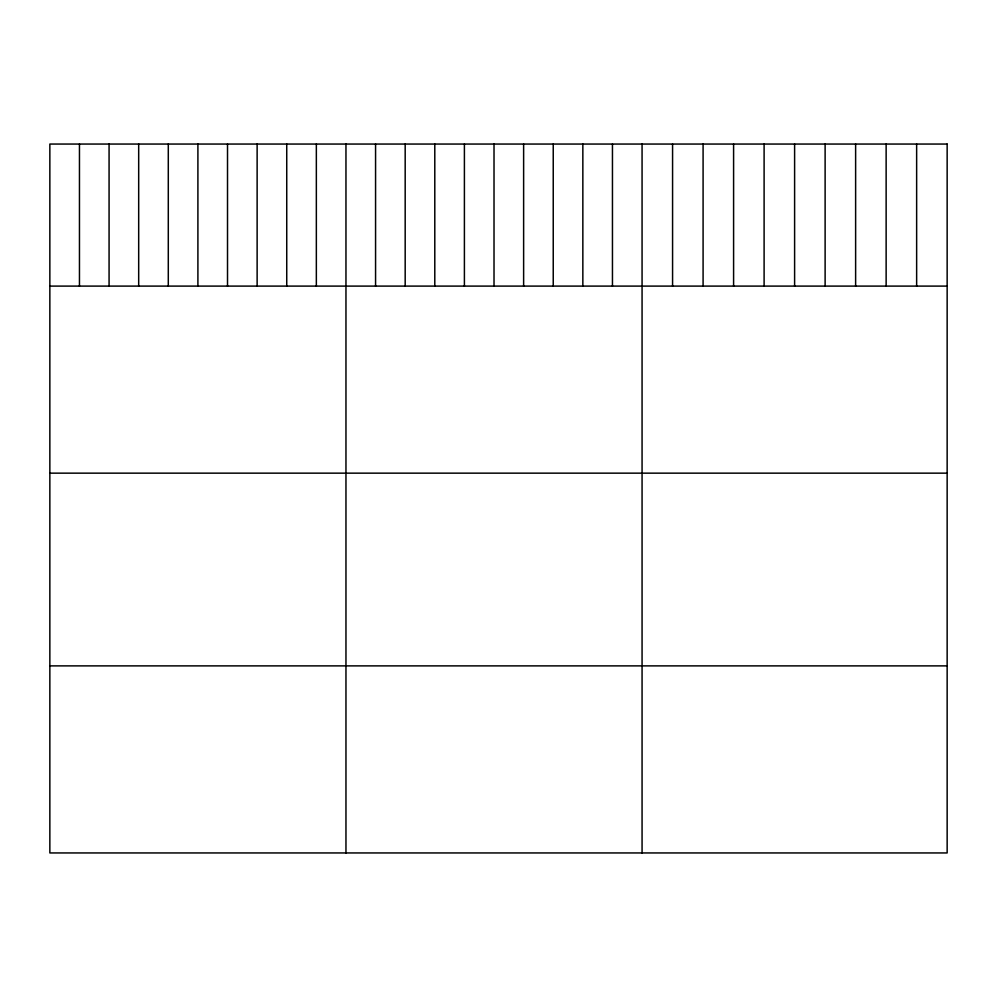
<?xml version="1.0" encoding="UTF-8"?>
<svg xmlns="http://www.w3.org/2000/svg" width="997" height="997" viewBox="0 0 997 997"><rect width="100%" height="100%" fill="white"/><g stroke="black" fill="none" stroke-linecap="round" stroke-linejoin="round"><path stroke-width="1.5" d="M49.85 286.102L947.15 286.102M49.85 473.151L947.15 473.151M49.85 665.884L947.15 665.884M916.642 144.054L916.642 286.102M886.134 144.054L886.134 286.102M855.625 144.054L855.625 286.102M825.117 144.054L825.117 286.102M794.609 144.054L794.609 286.102M764.101 144.054L764.101 286.102M733.593 144.054L733.593 286.102M703.084 144.054L703.084 286.102M672.576 144.054L672.576 286.102M642.068 144.054L642.068 852.946M612.457 144.054L612.457 286.102M582.846 144.054L582.846 286.102M553.235 144.054L553.235 286.102M523.624 144.054L523.624 286.102M494.014 144.054L494.014 286.102M464.403 144.054L464.403 286.102M434.792 144.054L434.792 286.102M405.181 144.054L405.181 286.102M375.57 144.054L375.57 286.102M345.959 144.054L345.959 852.946M316.348 144.054L316.348 286.102M286.737 144.054L286.737 286.102M257.126 144.054L257.126 286.102M227.515 144.054L227.515 286.102M197.905 144.054L197.905 286.102M168.294 144.054L168.294 286.102M138.683 144.054L138.683 286.102M109.072 144.054L109.072 286.102M79.461 144.054L79.461 286.102M947.15 144.054L49.85 144.054L49.85 852.946L947.15 852.946L947.15 144.054"/></g></svg>
